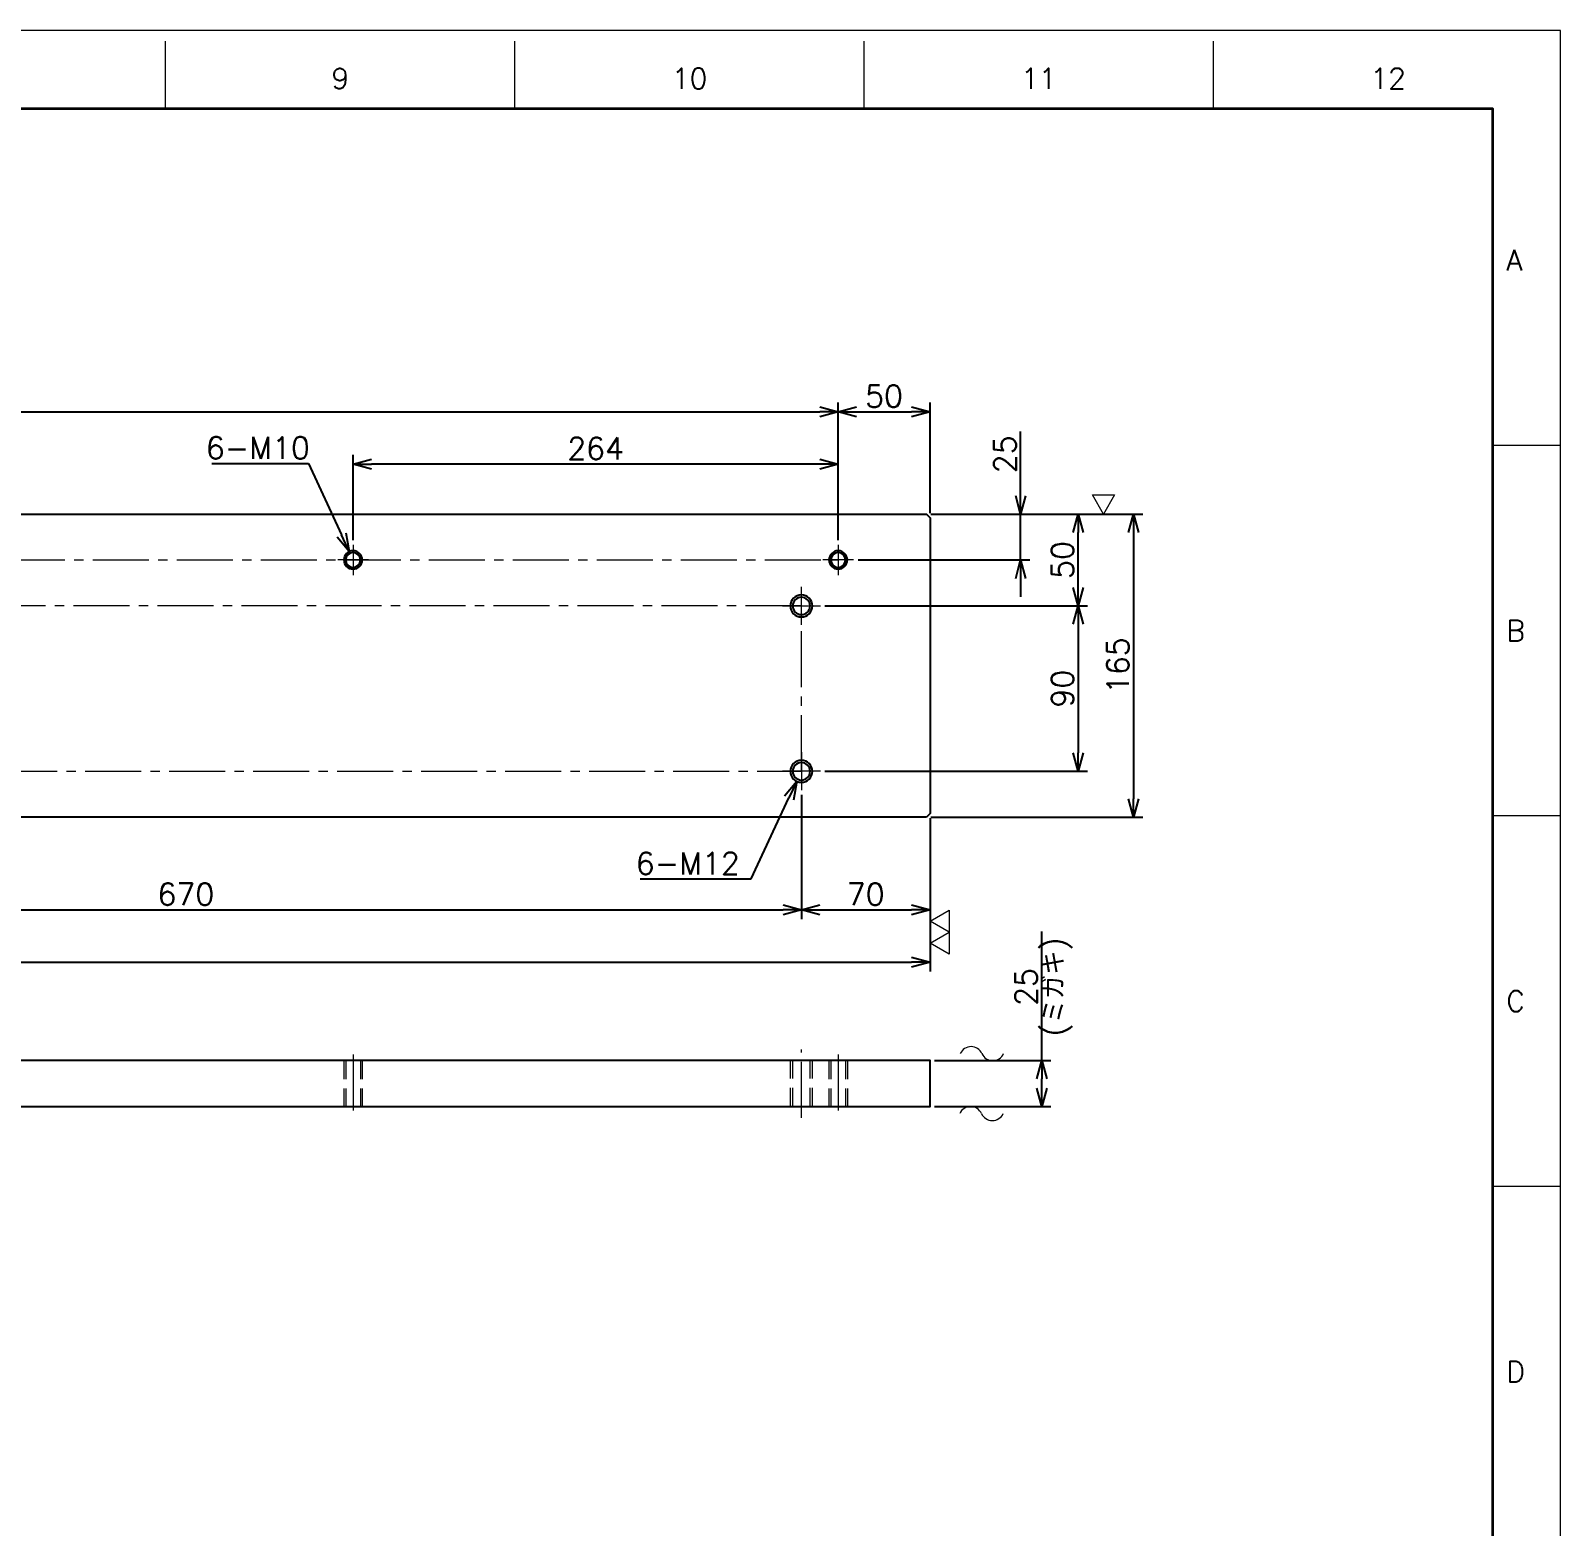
# Model space of a CAD drawing. Header units: millimetres. Extents: x 0 to 2352, y -34 to 1655.
# Drawn here: x 1519 to 2352, y 841 to 1655 of the extents above; entities that cross this region are included whole.
import ezdxf
from ezdxf.enums import TextEntityAlignment as Align

# ---------------------------------------------------------------- set-up
doc = ezdxf.new("R2010")
doc.units = ezdxf.units.MM
doc.header["$LTSCALE"] = 1.6
doc.header["$PDMODE"] = 99
doc.header["$PDSIZE"] = 1
doc.linetypes.add('CENTER2', pattern=[28.574999999999996, 19.05, -3.174999999999999, 3.174999999999999, -3.174999999999999])
doc.linetypes.add('HIDDEN', pattern=[9.524999999999999, 6.349999999999999, -3.174999999999999])
for name, color, linetype, lineweight in [('04_HIDDEN', 2, 'HIDDEN', 13), ('05_CENTER', 4, 'CENTER2', 13), ('08_DIM', 3, 'Continuous', 13), ('90_FRAME', 5, 'Continuous', 35)]:
    doc.layers.add(name, color=color, linetype=linetype, lineweight=lineweight)
doc.layers.add('91_BLANK', color=5, linetype='Continuous', lineweight=0, plot=False)
doc.styles.add('KSS_TXT', font='txt.shx', dxfattribs={"bigfont": 'extfont2.shx'})
doc.dimstyles.new('KSS_DIM', dxfattribs={"dimscale": 4, "dimtxt": 3, "dimasz": 2.5, "dimexe": 1.25, "dimexo": 0.625, "dimtad": 1, "dimdsep": 46, "dimtxsty": 'KSS_TXT', "dimblk": 'OPEN30', "dimcen": 0, "dimazin": 2, "dimtfac": 0.75, "dimtmove": 0, "dimatfit": 3, "dimldrblk": 'OPEN30', "dimfxl": 1.25, "dimtolj": 1, "dimarcsym": 0})
doc.dimstyles.new('KSS_DIM$3', dxfattribs={"dimscale": 4, "dimtxt": 3, "dimasz": 2.5, "dimexe": 1.25, "dimexo": 0.625, "dimtad": 1, "dimtih": 1, "dimtoh": 1, "dimdsep": 46, "dimtxsty": 'KSS_TXT', "dimblk": 'OPEN30', "dimcen": 0, "dimazin": 2, "dimtfac": 0.75, "dimtofl": 0, "dimtmove": 0, "dimatfit": 3, "dimldrblk": 'OPEN30', "dimfxl": 1.25, "dimtolj": 1, "dimarcsym": 0})

# ---------------------------------------------------------------- blocks, each defined once
blk = doc.blocks.new('M10Tz_1')
at = {"color": 0}
for radius in [5, 4]:
    blk.add_circle((0, 3.638e-12), radius, dxfattribs=at)
at = {"layer": '05_CENTER'}
for p, q in [((0, -8.341050811399327), (0, 8.341050811399327)), ((8.341050811399327, 3.638e-12), (-8.34105081139569, 3.638e-12))]:
    blk.add_line(p, q, dxfattribs=at)
blk = doc.blocks.new('M12Tz_1')
at = {"color": 0}
for radius in [6, 4.75]:
    blk.add_circle((-3.8654e-12, 0), radius, dxfattribs=at)
at = {"layer": '05_CENTER'}
for p, q in [((-3.8654e-12, -10.3320914828609), (-3.8654e-12, 10.3320914828609)), ((10.33209148285709, 0), (-10.33209148286482, 0))]:
    blk.add_line(p, q, dxfattribs=at)
blk = doc.blocks.new('_Open30')
at = {"color": 0, "linetype": 'ByBlock', "lineweight": -2}
for p, q in [((-1, 0.26794919), (0, 0)), ((0, 0), (-1, -0.26794919)), ((0, 0), (-1, 0))]:
    blk.add_line(p, q, dxfattribs=at)
blk = doc.blocks.new('*D145')
at = {"layer": '08_DIM', "color": 0, "lineweight": -2, "transparency": 16777216}
for p, q in [((639.0098594540898, 1378.199918763789), (639.0098594540898, 1453.033589626263)), ((1959.00985945242, 1378.199918763789), (1959.00985945242, 1453.033589626263)), ((649.0098594540897, 1448.033589626263), (1949.00985945242, 1448.033589626263))]:
    blk.add_line(p, q, dxfattribs=at)
at = {"layer": 'Defpoints', "color": 0, "transparency": 16777216}
for p in [(1959.00985945242, 1448.033589626263), (639.0098594540898, 1375.699918763789), (1959.00985945242, 1375.699918763789)]:
    blk.add_point(p, dxfattribs=at)
at = {"layer": '08_DIM', "color": 0, "lineweight": -2, "transparency": 16777216, "xscale": 10, "yscale": 10, "zscale": 10, "rotation": 180}
blk.add_blockref('_Open30', (639.0098594540898, 1448.033589626263), dxfattribs=at)
at = {"layer": '08_DIM', "color": 0, "lineweight": -2, "transparency": 16777216, "xscale": 10, "yscale": 10, "zscale": 10}
blk.add_blockref('_Open30', (1959.00985945242, 1448.033589626263), dxfattribs=at)
at = {"layer": '08_DIM', "color": 0, "transparency": 16777216, "insert": (1299.009859453255, 1456.533589626263), "char_height": 12, "attachment_point": 5, "style": 'KSS_TXT'}
blk.add_mtext('\\A1;5x264=1320', dxfattribs=at)
blk = doc.blocks.new('*D146')
at = {"layer": '08_DIM', "color": 0, "lineweight": -2, "transparency": 16777216}
for p, q in [((1695.00985945409, 1378.199918749594), (1695.00985945409, 1424.552265880138)), ((1959.00985945242, 1378.199918781401), (1959.00985945242, 1424.552265880138)), ((1949.00985945242, 1419.552265880138), (1705.00985945409, 1419.552265880138))]:
    blk.add_line(p, q, dxfattribs=at)
at = {"layer": 'Defpoints', "color": 0, "transparency": 16777216}
for p in [(1695.00985945409, 1419.552265880138), (1695.00985945409, 1375.699918749594), (1959.00985945242, 1375.699918781401)]:
    blk.add_point(p, dxfattribs=at)
at = {"layer": '08_DIM', "color": 0, "lineweight": -2, "transparency": 16777216, "xscale": 10, "yscale": 10, "zscale": 10, "rotation": 180}
blk.add_blockref('_Open30', (1695.00985945409, 1419.552265880138), dxfattribs=at)
at = {"layer": '08_DIM', "color": 0, "lineweight": -2, "transparency": 16777216, "xscale": 10, "yscale": 10, "zscale": 10}
blk.add_blockref('_Open30', (1959.00985945242, 1419.552265880138), dxfattribs=at)
at = {"layer": '08_DIM', "color": 0, "transparency": 16777216, "insert": (1827.009859453255, 1428.052265880138), "char_height": 12, "attachment_point": 5, "style": 'KSS_TXT'}
blk.add_mtext('\\A1;264', dxfattribs=at)
blk = doc.blocks.new('*D147')
at = {"layer": '08_DIM', "color": 0, "lineweight": -2, "transparency": 16777216}
for p, q in [((1959.00985945242, 1378.199918781401), (1959.00985945242, 1453.033589626263)), ((2009.009858942921, 1392.858867965814), (2009.009858942921, 1453.033589626263)), ((1969.00985945242, 1448.033589626263), (1999.009858942921, 1448.033589626263))]:
    blk.add_line(p, q, dxfattribs=at)
at = {"layer": 'Defpoints', "color": 0, "transparency": 16777216}
for p in [(2009.009858942921, 1448.033589626263), (2009.009858942921, 1390.358867965814), (1959.00985945242, 1375.699918781401)]:
    blk.add_point(p, dxfattribs=at)
at = {"layer": '08_DIM', "color": 0, "lineweight": -2, "transparency": 16777216, "xscale": 10, "yscale": 10, "zscale": 10, "rotation": 180}
blk.add_blockref('_Open30', (1959.00985945242, 1448.033589626263), dxfattribs=at)
at = {"layer": '08_DIM', "color": 0, "lineweight": -2, "transparency": 16777216, "xscale": 10, "yscale": 10, "zscale": 10}
blk.add_blockref('_Open30', (2009.009858942921, 1448.033589626263), dxfattribs=at)
at = {"layer": '08_DIM', "color": 0, "transparency": 16777216, "insert": (1984.00985919767, 1456.533589626263), "char_height": 12, "attachment_point": 5, "style": 'KSS_TXT'}
blk.add_mtext('\\A1;50', dxfattribs=at)
blk = doc.blocks.new('*D148')
at = {"layer": '08_DIM', "color": 0, "lineweight": -2, "transparency": 16777216}
for p, q in [((2058.32055550406, 1402.358867965814), (2058.32055550406, 1437.358867965814)), ((2009.509858942921, 1392.358867965814), (2063.320555504061, 1392.358867965814)), ((2058.32055550406, 1367.358867969998), (2058.32055550406, 1392.358867965814)), ((1969.850910263819, 1367.358867969998), (2063.320555504061, 1367.358867969998)), ((2058.32055550406, 1357.358867969998), (2058.32055550406, 1347.358867969998))]:
    blk.add_line(p, q, dxfattribs=at)
at = {"layer": 'Defpoints', "color": 0, "transparency": 16777216}
for p in [(2007.009858942921, 1392.358867965814), (2058.32055550406, 1392.358867965814), (1967.350910263819, 1367.358867969998)]:
    blk.add_point(p, dxfattribs=at)
at = {"layer": '08_DIM', "color": 0, "lineweight": -2, "transparency": 16777216, "xscale": 10, "yscale": 10, "zscale": 10}
for p, rotation in [((2058.32055550406, 1392.358867965814), 270), ((2058.32055550406, 1367.358867969998), 90)]:
    blk.add_blockref('_Open30', p, dxfattribs=dict(at, rotation=rotation))
at = {"layer": '08_DIM', "color": 0, "transparency": 16777216, "insert": (2049.82055550406, 1424.858867965815), "char_height": 12, "attachment_point": 5, "rotation": 90, "style": 'KSS_TXT'}
blk.add_mtext('\\A1;25', dxfattribs=at)
blk = doc.blocks.new('*D149')
at = {"layer": '08_DIM', "color": 0, "lineweight": -2, "transparency": 16777216}
for p, q in [((2009.509858942921, 1392.358867965814), (2094.665469393549, 1392.358867965814)), ((2089.665469393549, 1352.358867964279), (2089.665469393549, 1382.358867965814)), ((1951.841950426943, 1342.358867964279), (2094.665469393549, 1342.358867964279))]:
    blk.add_line(p, q, dxfattribs=at)
at = {"layer": 'Defpoints', "color": 0, "transparency": 16777216}
for p in [(2007.009858942921, 1392.358867965814), (2089.665469393549, 1392.358867965814), (1949.341950426943, 1342.358867964279)]:
    blk.add_point(p, dxfattribs=at)
at = {"layer": '08_DIM', "color": 0, "lineweight": -2, "transparency": 16777216, "xscale": 10, "yscale": 10, "zscale": 10}
for p, rotation in [((2089.665469393549, 1392.358867965814), 90), ((2089.665469393549, 1342.358867964279), 270)]:
    blk.add_blockref('_Open30', p, dxfattribs=dict(at, rotation=rotation))
at = {"layer": '08_DIM', "color": 0, "transparency": 16777216, "insert": (2081.165469393548, 1367.358867965047), "char_height": 12, "attachment_point": 5, "rotation": 90, "style": 'KSS_TXT'}
blk.add_mtext('\\A1;50', dxfattribs=at)
blk = doc.blocks.new('*D150')
at = {"layer": '08_DIM', "color": 0, "lineweight": -2, "transparency": 16777216}
for p, q in [((1951.841950426943, 1342.358867964279), (2094.665469393549, 1342.358867964279)), ((2089.665469393549, 1332.358867964279), (2089.665469393549, 1262.358867975582)), ((1951.841950426942, 1252.358867975582), (2094.665469393549, 1252.358867975582))]:
    blk.add_line(p, q, dxfattribs=at)
at = {"layer": 'Defpoints', "color": 0, "transparency": 16777216}
for p in [(1949.341950426943, 1342.358867964279), (1949.341950426942, 1252.358867975582), (2089.665469393549, 1252.358867975582)]:
    blk.add_point(p, dxfattribs=at)
at = {"layer": '08_DIM', "color": 0, "lineweight": -2, "transparency": 16777216, "xscale": 10, "yscale": 10, "zscale": 10}
for p, rotation in [((2089.665469393549, 1342.358867964279), 90), ((2089.665469393549, 1252.358867975582), 270)]:
    blk.add_blockref('_Open30', p, dxfattribs=dict(at, rotation=rotation))
at = {"layer": '08_DIM', "color": 0, "transparency": 16777216, "insert": (2081.165469393548, 1297.358867969931), "char_height": 12, "attachment_point": 5, "rotation": 90, "style": 'KSS_TXT'}
blk.add_mtext('\\A1;90', dxfattribs=at)
blk = doc.blocks.new('*D151')
at = {"layer": '08_DIM', "color": 0, "lineweight": -2, "transparency": 16777216}
for p, q in [((2009.509858942921, 1392.358867965814), (2124.758324320661, 1392.358867965814)), ((2119.758324320661, 1382.358867965814), (2119.758324320661, 1237.358867965814)), ((2009.509858942921, 1227.358867965814), (2124.758324320661, 1227.358867965814))]:
    blk.add_line(p, q, dxfattribs=at)
at = {"layer": 'Defpoints', "color": 0, "transparency": 16777216}
for p in [(2007.009858942921, 1392.358867965814), (2007.009858942921, 1227.358867965814), (2119.758324320661, 1227.358867965814)]:
    blk.add_point(p, dxfattribs=at)
at = {"layer": '08_DIM', "color": 0, "lineweight": -2, "transparency": 16777216, "xscale": 10, "yscale": 10, "zscale": 10}
for p, rotation in [((2119.758324320661, 1392.358867965814), 90), ((2119.758324320661, 1227.358867965814), 270)]:
    blk.add_blockref('_Open30', p, dxfattribs=dict(at, rotation=rotation))
at = {"layer": '08_DIM', "color": 0, "transparency": 16777216, "insert": (2111.25832432066, 1309.858867965814), "char_height": 12, "attachment_point": 5, "rotation": 90, "style": 'KSS_TXT'}
blk.add_mtext('\\A1;165', dxfattribs=at)
blk = doc.blocks.new('*D153')
at = {"layer": '08_DIM', "color": 0, "lineweight": -2, "transparency": 16777216}
for p, q in [((1269.009858944911, 1329.526776481418), (1269.009858944911, 1171.934821785306)), ((1939.009858944081, 1239.526776492721), (1939.009858944081, 1171.934821785306)), ((1279.009858944911, 1176.934821785306), (1929.009858944081, 1176.934821785306))]:
    blk.add_line(p, q, dxfattribs=at)
at = {"layer": 'Defpoints', "color": 0, "transparency": 16777216}
for p in [(1269.009858944911, 1332.026776481418), (1939.009858944081, 1242.026776492721), (1939.009858944081, 1176.934821785306)]:
    blk.add_point(p, dxfattribs=at)
at = {"layer": '08_DIM', "color": 0, "lineweight": -2, "transparency": 16777216, "xscale": 10, "yscale": 10, "zscale": 10, "rotation": 180}
blk.add_blockref('_Open30', (1269.009858944911, 1176.934821785306), dxfattribs=at)
at = {"layer": '08_DIM', "color": 0, "lineweight": -2, "transparency": 16777216, "xscale": 10, "yscale": 10, "zscale": 10}
blk.add_blockref('_Open30', (1939.009858944081, 1176.934821785306), dxfattribs=at)
at = {"layer": '08_DIM', "color": 0, "transparency": 16777216, "insert": (1604.009858944496, 1185.434821785307), "char_height": 12, "attachment_point": 5, "style": 'KSS_TXT'}
blk.add_mtext('\\A1;670', dxfattribs=at)
blk = doc.blocks.new('*D154')
at = {"layer": '08_DIM', "color": 0, "lineweight": -2, "transparency": 16777216}
for p, q in [((1939.009858944081, 1239.526776492721), (1939.009858944081, 1171.934821785306)), ((2009.009858942921, 1226.858867965814), (2009.009858942921, 1171.934821785306)), ((1949.009858944081, 1176.934821785306), (1999.009858942921, 1176.934821785306))]:
    blk.add_line(p, q, dxfattribs=at)
at = {"layer": 'Defpoints', "color": 0, "transparency": 16777216}
for p in [(1939.009858944081, 1242.026776492721), (2009.009858942921, 1229.358867965814), (2009.009858942921, 1176.934821785306)]:
    blk.add_point(p, dxfattribs=at)
at = {"layer": '08_DIM', "color": 0, "lineweight": -2, "transparency": 16777216, "xscale": 10, "yscale": 10, "zscale": 10, "rotation": 180}
blk.add_blockref('_Open30', (1939.009858944081, 1176.934821785306), dxfattribs=at)
at = {"layer": '08_DIM', "color": 0, "lineweight": -2, "transparency": 16777216, "xscale": 10, "yscale": 10, "zscale": 10}
blk.add_blockref('_Open30', (2009.009858942921, 1176.934821785306), dxfattribs=at)
at = {"layer": '08_DIM', "color": 0, "transparency": 16777216, "insert": (1974.009858943501, 1185.434821785307), "char_height": 12, "attachment_point": 5, "style": 'KSS_TXT'}
blk.add_mtext('\\A1;70', dxfattribs=at)
blk = doc.blocks.new('*D156')
at = {"layer": '08_DIM', "color": 0, "lineweight": -2, "transparency": 16777216}
for p, q in [((549.009858942921, 1226.858867965814), (549.009858942921, 1143.45382652828)), ((2009.009858942921, 1226.858867965814), (2009.009858942921, 1143.45382652828)), ((559.009858942921, 1148.45382652828), (1999.009858942921, 1148.45382652828))]:
    blk.add_line(p, q, dxfattribs=at)
at = {"layer": 'Defpoints', "color": 0, "transparency": 16777216}
for p in [(549.009858942921, 1229.358867965814), (2009.009858942921, 1229.358867965814), (2009.009858942921, 1148.45382652828)]:
    blk.add_point(p, dxfattribs=at)
at = {"layer": '08_DIM', "color": 0, "lineweight": -2, "transparency": 16777216, "xscale": 10, "yscale": 10, "zscale": 10, "rotation": 180}
blk.add_blockref('_Open30', (549.009858942921, 1148.45382652828), dxfattribs=at)
at = {"layer": '08_DIM', "color": 0, "lineweight": -2, "transparency": 16777216, "xscale": 10, "yscale": 10, "zscale": 10}
blk.add_blockref('_Open30', (2009.009858942921, 1148.45382652828), dxfattribs=at)
at = {"layer": '08_DIM', "color": 0, "transparency": 16777216, "insert": (1279.009858942921, 1156.95382652828), "char_height": 12, "attachment_point": 5, "style": 'KSS_TXT'}
blk.add_mtext('\\A1;1460', dxfattribs=at)
blk = doc.blocks.new('*D157')
at = {"layer": '08_DIM', "color": 0, "lineweight": -2, "transparency": 16777216}
for p, q in [((2069.814660778959, 1094.891538736302), (2069.814660778959, 1165.091538736302)), ((2011.509858942921, 1094.891538736302), (2074.814660778959, 1094.891538736302)), ((2069.814660778959, 1079.891538736302), (2069.814660778959, 1084.891538736302)), ((2011.509858942921, 1069.891538736302), (2074.814660778959, 1069.891538736302))]:
    blk.add_line(p, q, dxfattribs=at)
at = {"layer": 'Defpoints', "color": 0, "transparency": 16777216}
for p in [(2009.009858942921, 1094.891538736302), (2069.814660778959, 1094.891538736302), (2009.009858942921, 1069.891538736302)]:
    blk.add_point(p, dxfattribs=at)
at = {"layer": '08_DIM', "color": 0, "lineweight": -2, "transparency": 16777216, "xscale": 10, "yscale": 10, "zscale": 10}
for p, rotation in [((2069.814660778959, 1094.891538736302), 90), ((2069.814660778959, 1069.891538736302), 270)]:
    blk.add_blockref('_Open30', p, dxfattribs=dict(at, rotation=rotation))
at = {"layer": '08_DIM', "color": 0, "transparency": 16777216, "char_height": 12, "attachment_point": 5, "rotation": 90, "style": 'KSS_TXT'}
for s, insert in [('\\A1;(ミガキ)', (2078.314660778958, 1134.991538736302)), ('\\A1;25', (2061.314660778958, 1134.991538736302))]:
    blk.add_mtext(s, dxfattribs=dict(at, insert=insert))
blk = doc.blocks.new('p1ba02')
for p, q in [((-1.499999999999985, 2.598076211353259), (1.500000000000014, 2.598076211353259)), ((1.42e-14, 0), (-1.499999999999985, 2.598076211353259)), ((1.500000000000014, 2.598076211353259), (1.42e-14, 0)), ((3.000000000000014, 0), (1.500000000000014, 2.598076211353259)), ((1.500000000000014, 2.598076211353259), (4.500000000000014, 2.598076211353259)), ((4.500000000000014, 2.598076211353259), (3.000000000000014, 0))]:
    blk.add_line(p, q)
blk = doc.blocks.new('*D161')
at = {"layer": '08_DIM', "color": 0, "lineweight": -2, "transparency": 16777216}
for p, q in [((1618.17046088731, 1419.844810307609), (1670.670460887312, 1419.844810307609)), ((1670.670460887312, 1419.844810307609), (1688.699391913437, 1380.966880262493))]:
    blk.add_line(p, q, dxfattribs=at)
at = {"layer": 'Defpoints', "color": 0, "transparency": 16777216}
for p in [(1692.906370273872, 1371.894872046292), (1697.113348634308, 1362.82286383009)]:
    blk.add_point(p, dxfattribs=at)
at = {"layer": '08_DIM', "color": 0, "lineweight": -2, "transparency": 16777216, "xscale": 10, "yscale": 10, "zscale": 10, "rotation": 294.8786526342805}
blk.add_blockref('_Open30', (1692.906370273872, 1371.894872046292), dxfattribs=at)
at = {"layer": '08_DIM', "color": 0, "transparency": 16777216, "insert": (1643.17046088731, 1428.34481030761), "char_height": 12, "attachment_point": 5, "style": 'KSS_TXT'}
blk.add_mtext('\\A1;6-M10', dxfattribs=at)
blk = doc.blocks.new('*D162')
at = {"layer": '08_DIM', "color": 0, "lineweight": -2, "transparency": 16777216}
for p, q in [((1911.678597711368, 1193.74290716726), (1932.248334598178, 1237.857771861158)), ((1851.178597711365, 1193.74290716726), (1911.678597711368, 1193.74290716726))]:
    blk.add_line(p, q, dxfattribs=at)
at = {"layer": 'Defpoints', "color": 0, "transparency": 16777216}
for p in [(1941.545430573796, 1257.796779018492), (1936.474287314368, 1246.920956932674)]:
    blk.add_point(p, dxfattribs=at)
at = {"layer": '08_DIM', "color": 0, "lineweight": -2, "transparency": 16777216, "xscale": 10, "yscale": 10, "zscale": 10, "rotation": 65.0014534015639}
blk.add_blockref('_Open30', (1936.474287314368, 1246.920956932674), dxfattribs=at)
at = {"layer": '08_DIM', "color": 0, "transparency": 16777216, "insert": (1877.178597711366, 1202.24290716726), "char_height": 12, "attachment_point": 5, "style": 'KSS_TXT'}
blk.add_mtext('\\A1;6-M12', dxfattribs=at)
blk = doc.blocks.new('p1ba05')
for centre, start, end in [((-2.953558874599082, 0.2854771617432377), 24.22763733453314, 155.5757785718213), ((0, 1.620669598395743), 204.2276373345332, 335.5757785718214)]:
    blk.add_arc(centre, 1.620669598395853, start, end)
blk = doc.blocks.new('p1ba01')
for p, q in [((0, 0), (-1.5, 2.598076211353259)), ((-1.5, 2.598076211353259), (1.5, 2.598076211353259)), ((1.5, 2.598076211353259), (0, 0))]:
    blk.add_line(p, q)

msp = doc.modelspace()

# ---------------------------------------------------------------- linework, layer by layer
at = {"color": 0}
for points in [[(2007.009858942921, 1227.358867965814), (551.009858942921, 1227.358867965814), (549.009858942921, 1229.358867965814), (549.0098589429246, 1390.358867965818), (551.0098589429246, 1392.358867965818), (2007.009858942921, 1392.358867965814), (2009.009858942921, 1390.358867965814), (2009.009858942921, 1229.358867965814)], [(549.0098589429246, 1069.891538736302), (2009.009858942921, 1069.891538736302), (2009.009858942921, 1094.891538736302), (549.0098589429246, 1094.891538736302)]]:
    msp.add_lwpolyline(points, close=True, dxfattribs=at)
at = {"layer": '04_HIDDEN'}
for p, q in [((1690.009859454082, 1094.891538736302), (1690.009859454082, 1069.891538736288)), ((1691.009859454083, 1094.891538736302), (1691.009859454083, 1069.891538736288)), ((1699.009859454086, 1094.891538736302), (1699.009859454086, 1069.891538736288)), ((1700.009859454086, 1094.891538736302), (1700.009859454086, 1069.891538736288)), ((1933.011238222727, 1069.891538736302), (1933.011238222727, 1094.891538745783)), ((1934.261238222719, 1069.891538736302), (1934.261238222719, 1094.891538745783)), ((1943.761238222734, 1069.891538736302), (1943.761238222734, 1094.891538745783)), ((1945.011238222726, 1069.891538736302), (1945.011238222726, 1094.891538745783)), ((1954.009829443409, 1094.891538736302), (1954.009829443409, 1069.891538736288)), ((1955.009829443409, 1094.891538736302), (1955.009829443409, 1069.891538736288)), ((1963.009859452424, 1094.891538736302), (1963.009859452424, 1069.891538736288)), ((1964.009859452423, 1094.891538736302), (1964.009859452423, 1069.891538736288))]:
    msp.add_line(p, q, dxfattribs=at)
at = {"layer": '05_CENTER'}
for p, q in [((639.0098594540898, 1367.35886795239), (1959.00985945242, 1367.358867969998)), ((1939.011238222726, 1063.807184417031), (1939.011238222726, 1101.030863589241)), ((1695.009859454082, 1098.279313883862), (1695.009859454082, 1066.503763588728)), ((1959.00985945242, 1098.279313883862), (1959.00985945242, 1066.503763588728))]:
    msp.add_line(p, q, dxfattribs=at)
msp.add_lwpolyline([(589.0098589457441, 1252.358867975582), (1939.009858944081, 1252.358867975582), (1939.009858944081, 1342.358867964279), (589.0098589457441, 1342.358867964279)], close=True, dxfattribs=at)
at = {"layer": '90_FRAME', "color": 4, "lineweight": 13}
for p, q in [((1592.982204280308, 1613.00035474462), (1592.982204280308, 1649.81223188732)), ((1783.07307447954, 1613.00035474462), (1783.07307447954, 1649.81223188732)), ((1973.163944678774, 1613.00035474462), (1973.163944678774, 1649.81223188732)), ((2163.254814878007, 1613.00035474462), (2163.254814878007, 1649.81223188732)), ((2352.09044159269, 1429.720130283139), (2315.278564449982, 1429.720130283139)), ((2352.09044159269, 1228.088028678954), (2315.278564449982, 1228.088028678954)), ((2352.09044159269, 1026.455927074769), (2315.278564449982, 1026.455927074769))]:
    msp.add_line(p, q, dxfattribs=at)
at = {"layer": '90_FRAME'}
msp.add_lwpolyline([(110.3223633137168, 36.64729619654992), (2315.278564449982, 36.6472961965499), (2315.278564449982, 1613.00035474462), (110.3223633137168, 1613.00035474462)], close=True, dxfattribs=at)
at = {"layer": '91_BLANK'}
msp.add_lwpolyline([(-8.093381894e-07, -1.126752522e-07), (2352.090441588782, -1.126752522e-07), (2352.090441588782, 1655.492231894922), (-8.093381894e-07, 1655.492231894922)], close=True, dxfattribs=at)

# ---------------------------------------------------------------- block references
at = {"xscale": -1, "rotation": 180}
for name, p in [('M10Tz_1', (1695.00985945409, 1367.358867938195)), ('M10Tz_1', (1959.00985945242, 1367.358867970002)), ('M12Tz_1', (1939.009858944085, 1252.358867975582))]:
    msp.add_blockref(name, p, dxfattribs=at)
at = {"xscale": -1}
msp.add_blockref('M12Tz_1', (1939.009858944078, 1342.358867964279), dxfattribs=at)
at = {"layer": '08_DIM', "xscale": 4, "yscale": 4, "zscale": 4}
for name, p in [('p1ba01', (2103.448764425986, 1392.358867965814)), ('p1ba05', (2043.16225986094, 1094.891538736302))]:
    msp.add_blockref(name, p, dxfattribs=at)
for name, p, rotation in [('p1ba02', (2009.009858942921, 1170.763800701269), 270), ('p1ba05', (2031.113440708481, 1069.891567354159), 180)]:
    msp.add_blockref(name, p, dxfattribs=dict(at, rotation=rotation))

# ---------------------------------------------------------------- texts
at = {"layer": '90_FRAME', "color": 0, "lineweight": 13, "style": 'KSS_TXT'}
for s, p in [('9', (1688.027639379928, 1620.332373334914)), ('10', (1878.118509579161, 1620.332373334914)), ('11', (2068.209379778387, 1620.332373334914)), ('12', (2258.300249977621, 1620.332373334914))]:
    msp.add_text(s, height=11.36, dxfattribs=at).set_placement(p, align=Align.BOTTOM_CENTER)
for s, p in [('A', (2322.596570834807, 1530.536181085231)), ('B', (2322.596570834807, 1328.904079481046)), ('C', (2322.596570834807, 1127.271977876862)), ('D', (2322.596570834807, 925.6398762726773))]:
    msp.add_text(s, height=11.36, dxfattribs=at).set_placement(p, align=Align.MIDDLE_LEFT)

# ---------------------------------------------------------------- dimensions: what is measured, and where the dimension line sits
at = {"layer": '08_DIM'}
dim = msp.add_linear_dim(base=(1959.00985945242, 1448.033589626263), p1=(639.0098594540898, 1375.699918763789), p2=(1959.00985945242, 1375.699918763789), text='5x264=<>', dimstyle='KSS_DIM', override={"dimarcsym": 1}, dxfattribs=at)
dim.commit()
dim.dimension.update_dxf_attribs({"geometry": '*D145', "text_midpoint": (1299.009859453255, 1456.533589626263)})
for base, p1, p2, picture, middle in [((2009.009858942921, 1448.033589626263), (1959.00985945242, 1375.699918781401), (2009.009858942921, 1390.358867965814), '*D147', (1984.00985919767, 1456.533589626263)), ((1695.00985945409, 1419.552265880138), (1959.00985945242, 1375.699918781401), (1695.00985945409, 1375.699918749594), '*D146', (1827.009859453255, 1428.052265880138)), ((1939.009858944081, 1176.934821785306), (1269.009858944911, 1332.026776481418), (1939.009858944081, 1242.026776492721), '*D153', (1604.009858944496, 1185.434821785307)), ((2009.009858942921, 1176.934821785306), (1939.009858944081, 1242.026776492721), (2009.009858942921, 1229.358867965814), '*D154', (1974.009858943501, 1185.434821785307)), ((2009.009858942921, 1148.45382652828), (549.009858942921, 1229.358867965814), (2009.009858942921, 1229.358867965814), '*D156', (1279.009858942921, 1156.95382652828))]:
    dim = msp.add_linear_dim(base=base, p1=p1, p2=p2, dimstyle='KSS_DIM', override={"dimarcsym": 1}, dxfattribs=at)
    dim.commit()
    dim.dimension.update_dxf_attribs({"geometry": picture, "text_midpoint": middle})
for p1, p2, picture, middle in [((1697.113348634308, 1362.82286383009), (1692.906370273872, 1371.894872046292), '*D161', (1643.17046088731, 1419.844810307609)), ((1941.545430573796, 1257.796779018492), (1936.474287314368, 1246.920956932674), '*D162', (1877.178597711366, 1193.74290716726))]:
    dim = msp.add_diameter_dim_2p(p1=p1, p2=p2, text='6-M<>', dimstyle='KSS_DIM$3', override={"dimpost": '<>', "dimtix": 1, "dimarcsym": 1}, dxfattribs=at)
    dim.commit()
    dim.dimension.update_dxf_attribs({"geometry": picture, "text_midpoint": middle, "dimtype": 163})
for base, p1, p2, override, picture, middle in [((2058.32055550406, 1392.358867965814), (1967.350910263819, 1367.358867969998), (2007.009858942921, 1392.358867965814), {"dimarcsym": 1}, '*D148', (2049.82055550406, 1424.858867965815)), ((2089.665469393549, 1392.358867965814), (1949.341950426943, 1342.358867964279), (2007.009858942921, 1392.358867965814), {"dimarcsym": 1}, '*D149', (2081.165469393548, 1367.358867965047)), ((2119.758324320661, 1227.358867965814), (2007.009858942921, 1392.358867965814), (2007.009858942921, 1227.358867965814), {"dimarcsym": 1}, '*D151', (2111.25832432066, 1309.858867965814)), ((2089.665469393549, 1252.358867975582), (1949.341950426943, 1342.358867964279), (1949.341950426942, 1252.358867975582), {"dimarcsym": 1}, '*D150', (2081.165469393548, 1297.358867969931)), ((2069.814660778959, 1094.891538736302), (2009.009858942921, 1069.891538736302), (2009.009858942921, 1094.891538736302), {"dimpost": '\\X(ミガキ)', "dimarcsym": 1}, '*D157', (2069.814660778958, 1134.991538736302))]:
    dim = msp.add_linear_dim(base=base, p1=p1, p2=p2, angle=90, dimstyle='KSS_DIM', override=override, dxfattribs=at)
    dim.commit()
    dim.dimension.update_dxf_attribs({"geometry": picture, "text_midpoint": middle})

doc.saveas('drawing.dxf')
